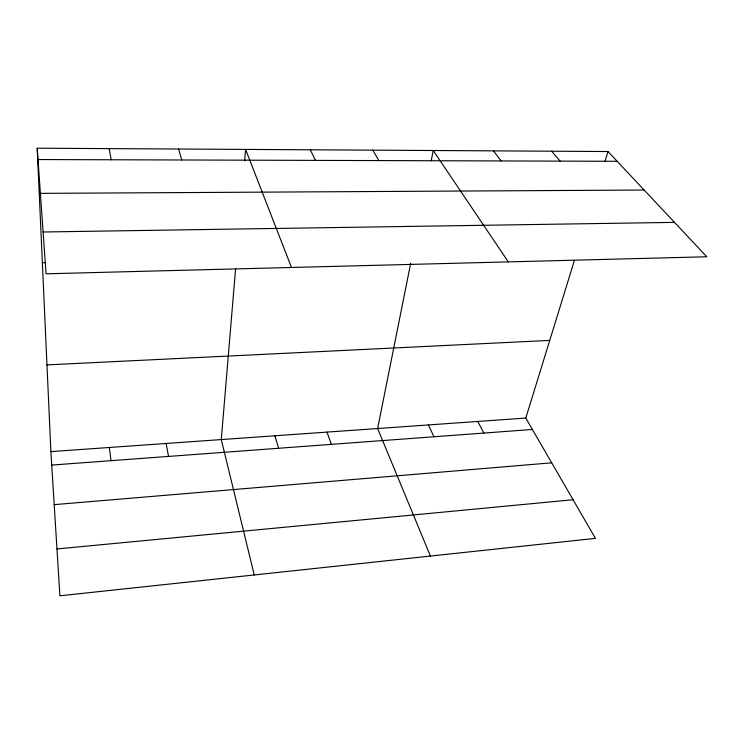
<?xml version="1.0" encoding="UTF-8"?>
<svg xmlns="http://www.w3.org/2000/svg" width="744" height="744" viewBox="0 0 744 744"><rect width="100%" height="100%" fill="white"/><g stroke="black" fill="none" stroke-linecap="round" stroke-linejoin="round"><path stroke-width="1.12" d="M235.606 268.593L221.275 439.574L254.253 574.963M244.637 160.909L245.594 149.414L291.481 267.477M410.697 263.218L377.627 428.525L430.404 556.066M431.195 160.769L433.25 150.511L508.31 261.888M37.2 148.196L46.072 273.801L706.8 256.773L608.006 151.534L37.2 148.196L50.88 451.608L59.901 595.804L595.433 538.368L525.785 418.063L574.433 260.363M604.928 161.513L608.006 151.534M56.972 548.942L573.066 499.736M54.2 504.646L551.695 462.815M51.727 465.074L532.397 429.474M50.88 451.608L525.785 418.063M46.974 364.895L549.742 340.399M42.361 262.716L45.821 262.632M43.124 231.998L674.51 222.372M40.39 193.366L644.155 190.036M38 159.551L617.167 161.29M551.676 151.199L560.139 161.113M493.458 150.865L501.168 160.937M372.809 150.158L378.873 160.574M477.76 421.448L483.86 433.073M310.294 149.786L315.456 160.379M428.386 424.936L433.947 436.765M326.96 432.106L331.35 444.363M274.862 435.789L278.628 448.269M178.597 149.023L181.741 159.979M166.126 443.471L168.516 456.425M109.182 148.614L111.191 159.774M109.349 447.479L110.996 460.685"/></g></svg>
